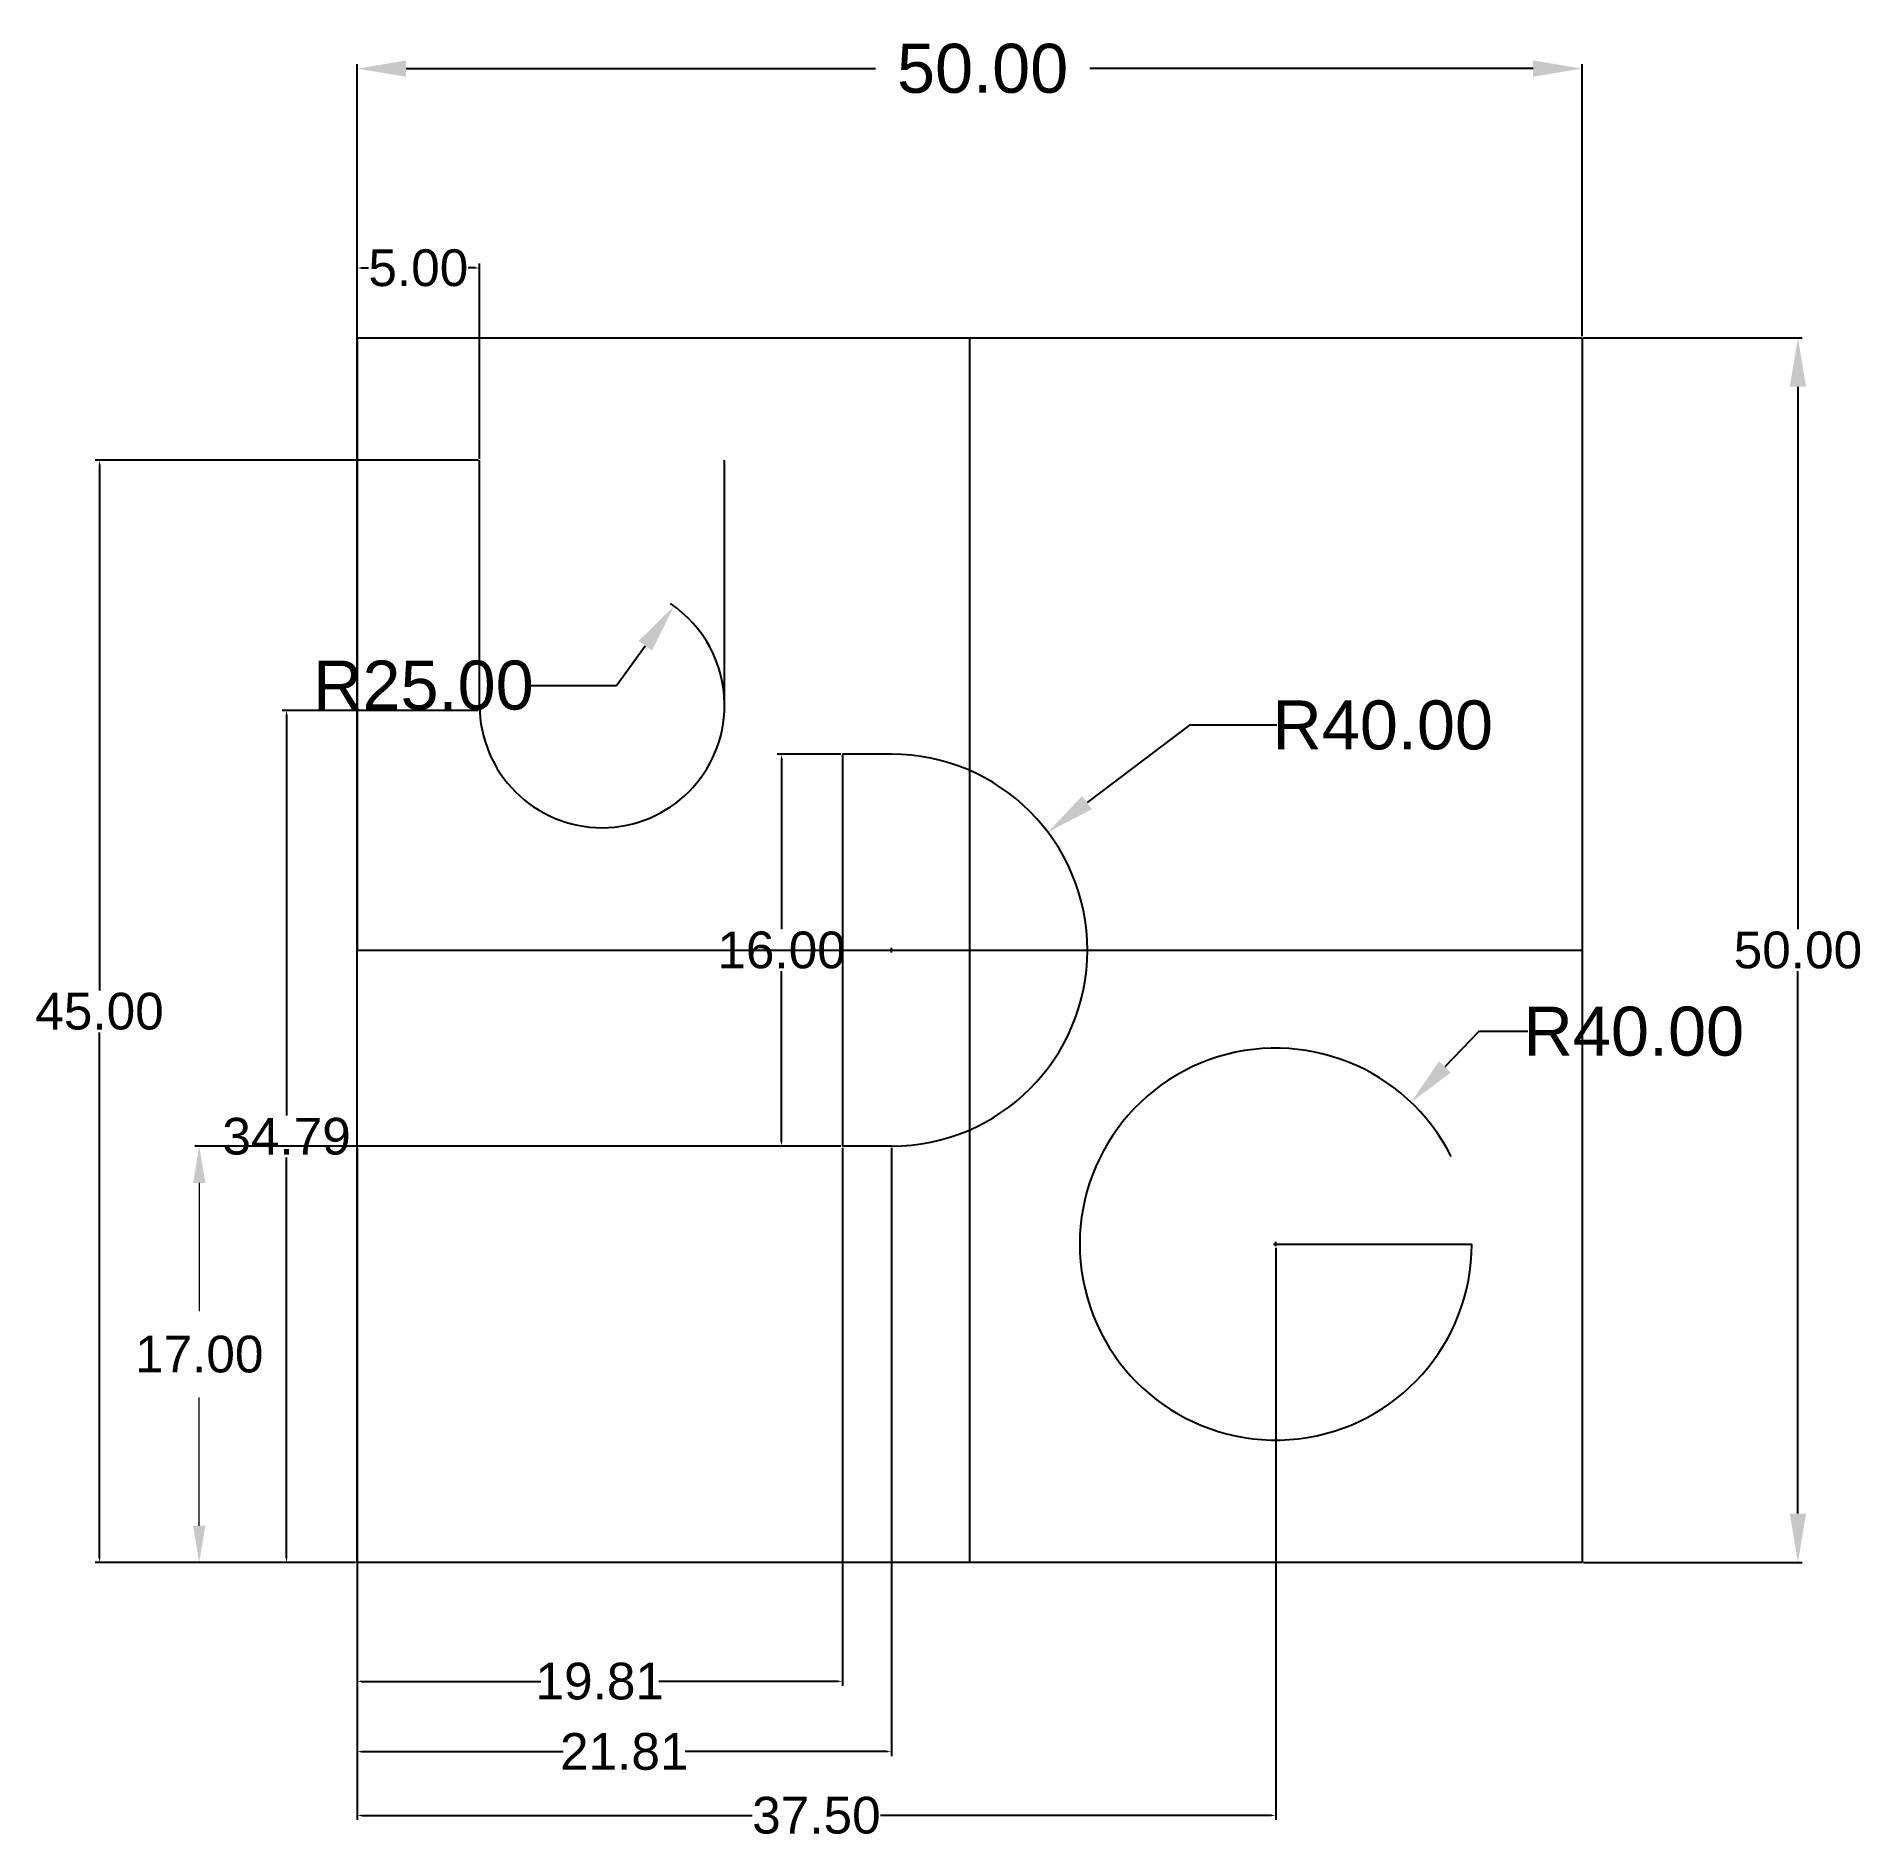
# Model space of a CAD drawing. Header units: millimetres. Extents: x 1669.2 to 1743.7, y 1672.9 to 1746.6.
import ezdxf

# ---------------------------------------------------------------- set-up
doc = ezdxf.new("R2010")
doc.units = ezdxf.units.MM
doc.styles.get("Standard").update_dxf_attribs({"font": 'arial.ttf'})
doc.dimstyles.get("Standard").update_dxf_attribs({"dimtxt": 0.18, "dimasz": 0.18, "dimexe": 0.18, "dimexo": 0.0625, "dimgap": 0.09, "dimtad": 0, "dimtih": 1, "dimtoh": 1, "dimdec": 4, "dimzin": 0, "dimdsep": 46, "dimtxsty": 'Standard', "dimcen": 0.09, "dimadec": 0, "dimazin": 0, "dimtfac": 1, "dimtdec": 4, "dimtofl": 0, "dimtmove": 0, "dimatfit": 3, "dimfxl": 1, "dimtolj": 1, "dimtzin": 0, "dimarcsym": 0})

# ---------------------------------------------------------------- blocks, each defined once
blk = doc.blocks.new('*D2')
at = {"color": 0, "lineweight": -2, "transparency": 16777216}
for p, q in [((1692.923, 1720.064), (1694.098, 1721.683)), ((1689.369, 1720.064), (1692.923, 1720.064))]:
    blk.add_line(p, q, dxfattribs=at)
blk.add_arc((1692.335, 1719.255), 5, 0.7162, 56.08875, dxfattribs=at)
at = {"color": 0, "transparency": 16777216}
blk.add_solid([(1693.828, 1721.879), (1694.367, 1721.487), (1695.272, 1723.301)], dxfattribs=at)
at = {"layer": 'Defpoints', "color": 0, "transparency": 16777216}
for p in [(1695.272, 1723.301), (1692.335, 1719.255)]:
    blk.add_point(p, dxfattribs=at)
at = {"color": 0, "transparency": 16777216, "insert": (1685.041, 1720.064), "char_height": 2, "attachment_point": 5}
blk.add_mtext('\\A1;R25.00', dxfattribs=at)
blk = doc.blocks.new('*D3')
at = {"color": 0, "lineweight": -2, "transparency": 16777216}
for p, q in [((1716.318, 1718.436), (1712.13, 1715.277)), ((1719.872, 1718.436), (1716.318, 1718.436)), ((1704.056, 1709.255), (1704.236, 1709.255)), ((1704.146, 1709.165), (1704.146, 1709.345))]:
    blk.add_line(p, q, dxfattribs=at)
at = {"color": 0, "transparency": 16777216}
blk.add_solid([(1711.929, 1715.543), (1712.33, 1715.011), (1710.533, 1714.072)], dxfattribs=at)
at = {"layer": 'Defpoints', "color": 0, "transparency": 16777216}
for p in [(1710.533, 1714.072), (1704.146, 1709.255)]:
    blk.add_point(p, dxfattribs=at)
at = {"color": 0, "transparency": 16777216, "insert": (1724.2, 1718.436), "char_height": 2, "attachment_point": 5}
blk.add_mtext('\\A1;R40.00', dxfattribs=at)
blk = doc.blocks.new('*D4')
at = {"color": 0, "lineweight": -2, "transparency": 16777216}
for p, q in [((1728.121, 1705.935), (1726.74, 1704.488)), ((1730.121, 1705.935), (1728.121, 1705.935)), ((1719.745, 1697.255), (1719.925, 1697.255)), ((1719.835, 1697.165), (1719.835, 1697.345))]:
    blk.add_line(p, q, dxfattribs=at)
at = {"color": 0, "transparency": 16777216}
blk.add_solid([(1726.499, 1704.718), (1726.981, 1704.258), (1725.359, 1703.042)], dxfattribs=at)
at = {"layer": 'Defpoints', "color": 0, "transparency": 16777216}
for p in [(1725.359, 1703.042), (1719.835, 1697.255)]:
    blk.add_point(p, dxfattribs=at)
at = {"color": 0, "transparency": 16777216, "insert": (1734.449, 1705.935), "char_height": 2, "attachment_point": 5}
blk.add_mtext('\\A1;R40.00', dxfattribs=at)
blk = doc.blocks.new('*D6')
at = {"color": 0, "lineweight": -2, "transparency": 16777216}
for p, q in [((1702.083, 1701.255), (1675.712, 1701.255)), ((1682.273, 1684.255), (1675.712, 1684.255))]:
    blk.add_line(p, q, dxfattribs=at)
at = {"color": 0, "lineweight": 15, "transparency": 16777216}
for p, q in [((1675.892, 1699.755), (1675.892, 1694.521)), ((1675.892, 1685.755), (1675.892, 1690.989))]:
    blk.add_line(p, q, dxfattribs=at)
at = {"color": 0, "transparency": 16777216}
for points in [[(1675.642, 1699.755), (1676.142, 1699.755), (1675.892, 1701.255)], [(1675.642, 1685.755), (1676.142, 1685.755), (1675.892, 1684.255)]]:
    blk.add_solid(points, dxfattribs=at)
at = {"layer": 'Defpoints', "color": 0, "transparency": 16777216}
for p in [(1675.892, 1701.255), (1702.146, 1701.255), (1682.335, 1684.255)]:
    blk.add_point(p, dxfattribs=at)
at = {"color": 0, "transparency": 16777216, "insert": (1675.892, 1692.755), "char_height": 1.5, "attachment_point": 5}
blk.add_mtext('\\A1;17.00', dxfattribs=at)
blk = doc.blocks.new('*D9')
at = {"color": 0, "lineweight": -2, "transparency": 16777216}
for p, q in [((1682.335, 1734.317), (1682.335, 1745.424)), ((1684.335, 1745.244), (1703.497, 1745.244)), ((1730.335, 1745.244), (1712.24, 1745.244)), ((1732.335, 1734.317), (1732.335, 1745.424))]:
    blk.add_line(p, q, dxfattribs=at)
at = {"color": 0, "transparency": 16777216}
for points in [[(1684.335, 1745.577), (1684.335, 1744.911), (1682.335, 1745.244)], [(1730.335, 1745.577), (1730.335, 1744.911), (1732.335, 1745.244)]]:
    blk.add_solid(points, dxfattribs=at)
at = {"layer": 'Defpoints', "color": 0, "transparency": 16777216}
for p in [(1732.335, 1745.244), (1682.335, 1734.255), (1732.335, 1734.255)]:
    blk.add_point(p, dxfattribs=at)
at = {"color": 0, "transparency": 16777216, "insert": (1707.869, 1745.244), "char_height": 2, "attachment_point": 5}
blk.add_mtext('\\A1;50.00', dxfattribs=at)
blk = doc.blocks.new('*D11')
at = {"color": 0, "lineweight": -2, "transparency": 16777216}
for p, q in [((1732.398, 1734.255), (1741.328, 1734.255)), ((1741.148, 1732.255), (1741.148, 1710.111)), ((1741.148, 1686.255), (1741.148, 1708.399)), ((1732.398, 1684.255), (1741.328, 1684.255))]:
    blk.add_line(p, q, dxfattribs=at)
at = {"color": 0, "transparency": 16777216}
for points in [[(1740.814, 1732.255), (1741.481, 1732.255), (1741.148, 1734.255)], [(1740.814, 1686.255), (1741.481, 1686.255), (1741.148, 1684.255)]]:
    blk.add_solid(points, dxfattribs=at)
at = {"layer": 'Defpoints', "color": 0, "transparency": 16777216}
for p in [(1732.335, 1734.255), (1732.335, 1684.255), (1741.148, 1684.255)]:
    blk.add_point(p, dxfattribs=at)
at = {"color": 0, "transparency": 16777216, "insert": (1741.148, 1709.255), "char_height": 1.5, "attachment_point": 5}
blk.add_mtext('\\A1;50.00', dxfattribs=at)
blk = doc.blocks.new('*D14')
at = {"color": 0, "lineweight": -2, "transparency": 16777216}
for p, q in [((1687.273, 1729.255), (1671.642, 1729.255)), ((1671.822, 1729.075), (1671.822, 1707.611)), ((1671.822, 1684.435), (1671.822, 1705.899)), ((1682.273, 1684.255), (1671.642, 1684.255))]:
    blk.add_line(p, q, dxfattribs=at)
at = {"color": 0, "transparency": 16777216}
for points in [[(1671.792, 1729.075), (1671.852, 1729.075), (1671.822, 1729.255)], [(1671.792, 1684.435), (1671.852, 1684.435), (1671.822, 1684.255)]]:
    blk.add_solid(points, dxfattribs=at)
at = {"layer": 'Defpoints', "color": 0, "transparency": 16777216}
for p in [(1671.822, 1729.255), (1687.335, 1729.255), (1682.335, 1684.255)]:
    blk.add_point(p, dxfattribs=at)
at = {"color": 0, "transparency": 16777216, "insert": (1671.822, 1706.755), "char_height": 1.5, "attachment_point": 5}
blk.add_mtext('\\A1;45.00', dxfattribs=at)
blk = doc.blocks.new('*D15')
at = {"color": 0, "lineweight": -2, "transparency": 16777216}
for p, q in [((1682.335, 1701.192), (1682.335, 1679.225)), ((1702.146, 1701.192), (1702.146, 1679.225)), ((1682.515, 1679.405), (1689.835, 1679.405)), ((1701.966, 1679.405), (1694.646, 1679.405))]:
    blk.add_line(p, q, dxfattribs=at)
at = {"color": 0, "transparency": 16777216}
for points in [[(1682.515, 1679.435), (1682.515, 1679.375), (1682.335, 1679.405)], [(1701.966, 1679.435), (1701.966, 1679.375), (1702.146, 1679.405)]]:
    blk.add_solid(points, dxfattribs=at)
at = {"layer": 'Defpoints', "color": 0, "transparency": 16777216}
for p in [(1682.335, 1701.255), (1702.146, 1701.255), (1702.146, 1679.405)]:
    blk.add_point(p, dxfattribs=at)
at = {"color": 0, "transparency": 16777216, "insert": (1692.241, 1679.405), "char_height": 1.5, "attachment_point": 5}
blk.add_mtext('\\A1;19.81', dxfattribs=at)
blk = doc.blocks.new('*D16')
at = {"color": 0, "lineweight": -2, "transparency": 16777216}
for p, q in [((1682.335, 1701.192), (1682.335, 1676.354)), ((1704.146, 1701.192), (1704.146, 1676.354)), ((1682.515, 1676.534), (1690.752, 1676.534)), ((1703.966, 1676.534), (1695.729, 1676.534))]:
    blk.add_line(p, q, dxfattribs=at)
at = {"color": 0, "transparency": 16777216}
for points in [[(1682.515, 1676.564), (1682.515, 1676.504), (1682.335, 1676.534)], [(1703.966, 1676.564), (1703.966, 1676.504), (1704.146, 1676.534)]]:
    blk.add_solid(points, dxfattribs=at)
at = {"layer": 'Defpoints', "color": 0, "transparency": 16777216}
for p in [(1682.335, 1701.255), (1704.146, 1701.255), (1704.146, 1676.534)]:
    blk.add_point(p, dxfattribs=at)
at = {"color": 0, "transparency": 16777216, "insert": (1693.241, 1676.534), "char_height": 1.5, "attachment_point": 5}
blk.add_mtext('\\A1;21.81', dxfattribs=at)
blk = doc.blocks.new('*D17')
at = {"color": 0, "lineweight": -2, "transparency": 16777216}
for p, q in [((1719.835, 1697.102), (1719.835, 1673.751)), ((1682.335, 1684.192), (1682.335, 1673.751)), ((1682.515, 1673.931), (1698.467, 1673.931)), ((1719.655, 1673.931), (1703.703, 1673.931))]:
    blk.add_line(p, q, dxfattribs=at)
at = {"color": 0, "transparency": 16777216}
for points in [[(1682.515, 1673.961), (1682.515, 1673.901), (1682.335, 1673.931)], [(1719.655, 1673.961), (1719.655, 1673.901), (1719.835, 1673.931)]]:
    blk.add_solid(points, dxfattribs=at)
at = {"layer": 'Defpoints', "color": 0, "transparency": 16777216}
for p in [(1719.835, 1697.165), (1682.335, 1684.255), (1719.835, 1673.931)]:
    blk.add_point(p, dxfattribs=at)
at = {"color": 0, "transparency": 16777216, "insert": (1701.085, 1673.931), "char_height": 1.5, "attachment_point": 5}
blk.add_mtext('\\A1;37.50', dxfattribs=at)
blk = doc.blocks.new('*D18')
at = {"color": 0, "lineweight": -2, "transparency": 16777216}
for p, q in [((1687.277, 1719.043), (1679.277, 1719.043)), ((1679.457, 1718.863), (1679.457, 1702.505)), ((1679.457, 1684.435), (1679.457, 1700.793)), ((1682.273, 1684.255), (1679.277, 1684.255))]:
    blk.add_line(p, q, dxfattribs=at)
at = {"color": 0, "transparency": 16777216}
for points in [[(1679.427, 1718.863), (1679.487, 1718.863), (1679.457, 1719.043)], [(1679.427, 1684.435), (1679.487, 1684.435), (1679.457, 1684.255)]]:
    blk.add_solid(points, dxfattribs=at)
at = {"layer": 'Defpoints', "color": 0, "transparency": 16777216}
for p in [(1679.457, 1719.043), (1687.34, 1719.043), (1682.335, 1684.255)]:
    blk.add_point(p, dxfattribs=at)
at = {"color": 0, "transparency": 16777216, "insert": (1679.457, 1701.649), "char_height": 1.5, "attachment_point": 5}
blk.add_mtext('\\A1;34.79', dxfattribs=at)
blk = doc.blocks.new('*D19')
at = {"color": 0, "lineweight": -2, "transparency": 16777216}
for p, q in [((1682.335, 1729.317), (1682.335, 1737.286)), ((1682.515, 1737.106), (1682.8, 1737.106)), ((1687.155, 1737.106), (1686.871, 1737.106)), ((1687.335, 1729.317), (1687.335, 1737.286))]:
    blk.add_line(p, q, dxfattribs=at)
at = {"color": 0, "transparency": 16777216}
for points in [[(1682.515, 1737.136), (1682.515, 1737.076), (1682.335, 1737.106)], [(1687.155, 1737.136), (1687.155, 1737.076), (1687.335, 1737.106)]]:
    blk.add_solid(points, dxfattribs=at)
at = {"layer": 'Defpoints', "color": 0, "transparency": 16777216}
for p in [(1687.335, 1737.106), (1682.335, 1729.255), (1687.335, 1729.255)]:
    blk.add_point(p, dxfattribs=at)
at = {"color": 0, "transparency": 16777216, "insert": (1684.835, 1737.106), "char_height": 1.5, "attachment_point": 5}
blk.add_mtext('\\A1;5.00', dxfattribs=at)
blk = doc.blocks.new('*D20')
at = {"color": 0, "lineweight": -2, "transparency": 16777216}
for p, q in [((1702.083, 1717.255), (1699.482, 1717.255)), ((1699.662, 1717.075), (1699.662, 1710.111)), ((1699.662, 1701.435), (1699.662, 1708.399)), ((1702.083, 1701.255), (1699.482, 1701.255))]:
    blk.add_line(p, q, dxfattribs=at)
at = {"color": 0, "transparency": 16777216}
for points in [[(1699.632, 1717.075), (1699.692, 1717.075), (1699.662, 1717.255)], [(1699.632, 1701.435), (1699.692, 1701.435), (1699.662, 1701.255)]]:
    blk.add_solid(points, dxfattribs=at)
at = {"layer": 'Defpoints', "color": 0, "transparency": 16777216}
for p in [(1699.662, 1717.255), (1702.146, 1717.255), (1702.146, 1701.255)]:
    blk.add_point(p, dxfattribs=at)
at = {"color": 0, "transparency": 16777216, "insert": (1699.662, 1709.255), "char_height": 1.5, "attachment_point": 5}
blk.add_mtext('\\A1;16.00', dxfattribs=at)

msp = doc.modelspace()

# ---------------------------------------------------------------- linework, layer by layer
for p, q in [((1682.3353, 1734.2549), (1732.3353, 1734.2549)), ((1682.3353, 1684.2549), (1682.3353, 1734.2549)), ((1682.3353, 1734.2549), (1682.3353, 1709.2549)), ((1682.3353, 1734.2549), (1707.3353, 1734.2549)), ((1682.3353, 1734.2549), (1687.3353, 1734.2549)), ((1707.3353, 1734.2549), (1707.3353, 1684.2549)), ((1732.3353, 1734.2549), (1732.3353, 1684.2549)), ((1687.3353, 1719.2549), (1687.3353, 1729.2549)), ((1697.3353, 1719.2549), (1697.3353, 1729.2549)), ((1704.1459, 1717.2549), (1702.1459, 1717.2549)), ((1702.1459, 1717.2549), (1702.1459, 1701.2549)), ((1682.3353, 1709.2549), (1732.3353, 1709.2549)), ((1704.1459, 1701.2549), (1702.1459, 1701.2549)), ((1719.8353, 1697.2549), (1727.8353, 1697.2549)), ((1732.3353, 1684.2549), (1682.3353, 1684.2549)), ((1732.3353, 1684.2549), (1719.8353, 1684.2549))]:
    msp.add_line(p, q)
for centre, radius, start, end in [((1692.3353, 1719.2549), 5, 180, 0), ((1704.1459, 1709.2549), 8, 270, 90), ((1719.8353, 1697.2549), 8, 26.565051, 0)]:
    msp.add_arc(centre, radius, start, end)

# ---------------------------------------------------------------- dimensions: what is measured, and where the dimension line sits
dim = msp.add_linear_dim(base=(1732.3353, 1745.2441), p1=(1682.3353, 1734.2549), p2=(1732.3353, 1734.2549), dimstyle='Standard', override={"dimtxt": 2, "dimasz": 2, "dimgap": 1, "dimdec": 2})
dim.commit()
dim.dimension.update_dxf_attribs({"geometry": '*D9', "text_midpoint": (1707.8685, 1745.2441), "dimtype": 160})
for base, p1, p2, picture, middle in [((1687.3353, 1737.1061), (1682.3353, 1729.2549), (1687.3353, 1729.2549), '*D19', (1684.8353, 1737.1061)), ((1702.1459, 1679.4051), (1682.3353, 1701.2549), (1702.1459, 1701.2549), '*D15', (1692.2406, 1679.4051)), ((1704.1459, 1676.5335), (1682.3353, 1701.2549), (1704.1459, 1701.2549), '*D16', (1693.2406, 1676.5335)), ((1719.8353, 1673.9311), (1682.3353, 1684.2549), (1719.8353, 1697.1649), '*D17', (1701.0853, 1673.9311))]:
    dim = msp.add_linear_dim(base=base, p1=p1, p2=p2, dimstyle='Standard', override={"dimtxt": 1.5, "dimdec": 2})
    dim.commit()
    dim.dimension.update_dxf_attribs({"geometry": picture, "text_midpoint": middle})
for base, p1, p2, override, picture, middle in [((1741.1477, 1684.2549), (1732.3353, 1734.2549), (1732.3353, 1684.2549), {"dimtxt": 1.5, "dimasz": 2, "dimdec": 2, "dimrnd": 0}, '*D11', (1741.1477, 1709.2549)), ((1671.8224, 1729.2549), (1682.3353, 1684.2549), (1687.3353, 1729.2549), {"dimtxt": 1.5, "dimdec": 2}, '*D14', (1671.8224, 1706.7549)), ((1679.4573, 1719.0431), (1682.3353, 1684.2549), (1687.3397, 1719.0431), {"dimtxt": 1.5, "dimdec": 2}, '*D18', (1679.4573, 1701.649)), ((1699.6617, 1717.2549), (1702.1459, 1701.2549), (1702.1459, 1717.2549), {"dimtxt": 1.5, "dimdec": 2}, '*D20', (1699.6617, 1709.2549))]:
    dim = msp.add_linear_dim(base=base, p1=p1, p2=p2, angle=90, dimstyle='Standard', override=override)
    dim.commit()
    dim.dimension.update_dxf_attribs({"geometry": picture, "text_midpoint": middle})
for center, mpoint, picture, middle in [((1692.3353, 1719.2549), (1695.2723, 1723.3014), '*D2', (1685.0407, 1720.0642)), ((1704.1459, 1709.2549), (1710.5328, 1714.0723), '*D3', (1724.2004, 1718.4361))]:
    dim = msp.add_radius_dim(center=center, mpoint=mpoint, dimstyle='Standard', override={"dimscale": 1, "dimtxt": 2, "dimasz": 2, "dimgap": 0, "dimdec": 2, "dimlfac": 5, "dimrnd": 0})
    dim.commit()
    dim.dimension.update_dxf_attribs({"geometry": picture, "text_midpoint": middle, "dimtype": 164})
dim = msp.add_radius_dim(center=(1719.8353, 1697.2549), mpoint=(1725.3592, 1703.0416), dimstyle='Standard', override={"dimscale": 1, "dimtxt": 2, "dimasz": 2, "dimgap": 0, "dimdec": 2, "dimlfac": 5, "dimrnd": 0})
dim.commit()
dim.dimension.update_dxf_attribs({"geometry": '*D4', "text_midpoint": (1734.4493, 1705.9349)})
dim = msp.add_linear_dim(base=(1675.8916, 1701.2549), p1=(1682.3353, 1684.2549), p2=(1702.1459, 1701.2549), angle=90, dimstyle='Standard', override={"dimtxt": 1.5, "dimasz": 1.5, "dimgap": 1, "dimdec": 2, "dimlunit": 2, "dimdle": 0, "dimlwd": 15})
dim.commit()
dim.dimension.update_dxf_attribs({"geometry": '*D6', "text_midpoint": (1675.8916, 1692.7549), "dimtype": 160})

doc.saveas('drawing.dxf')
